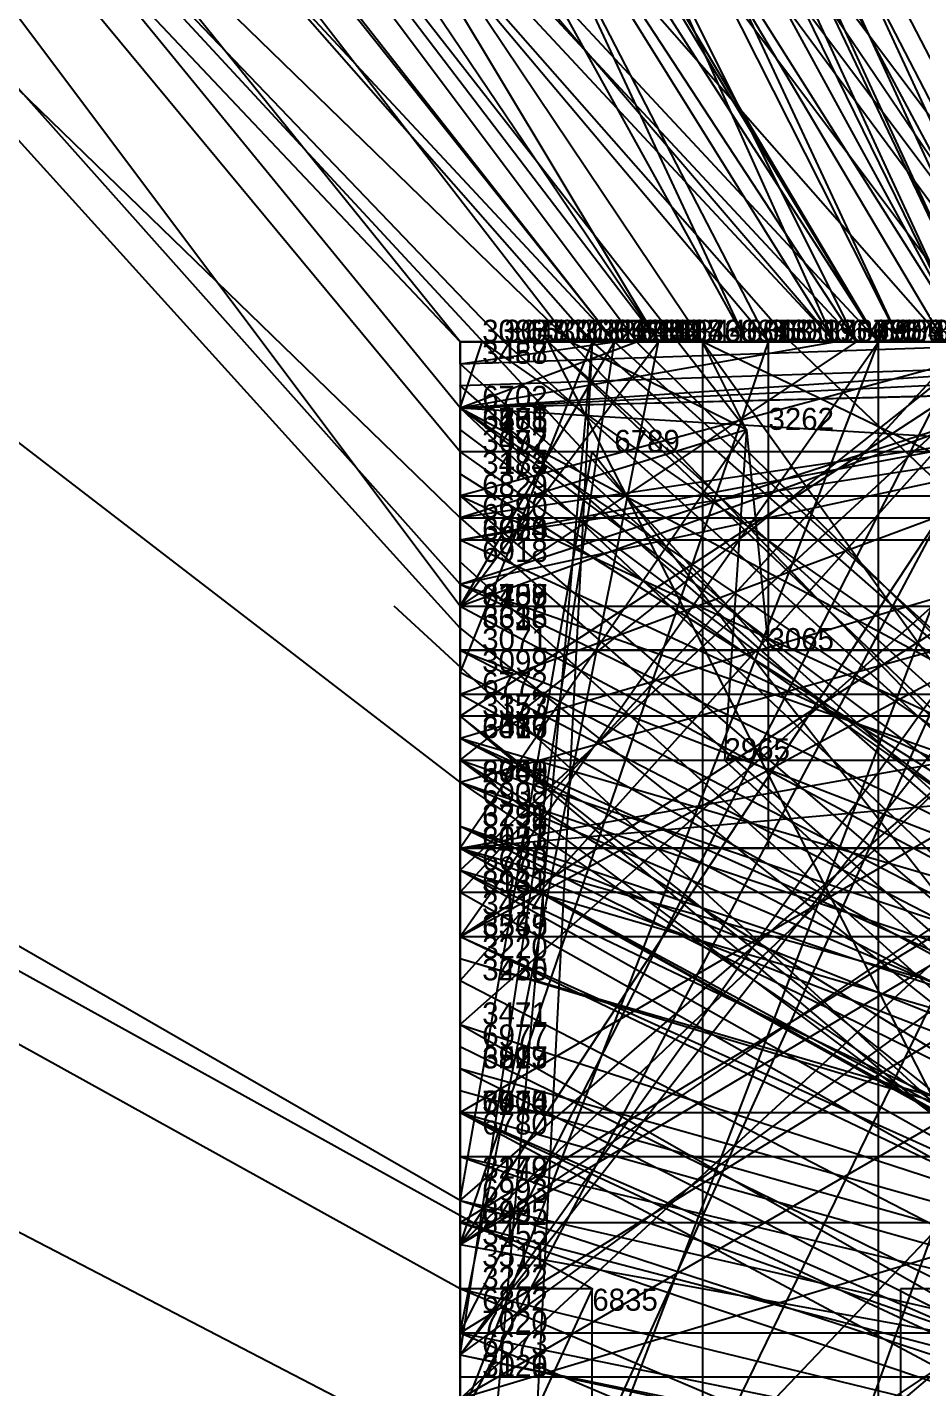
# Model space of a CAD drawing. Extents: x -0.07 to 1.1, y -0.07 to 1.1.
# Drawn here: x -0.0197 to 0.021, y 0.9525 to 1.0143 of the extents above; entities that cross this region are included whole.
import ezdxf

# ---------------------------------------------------------------- set-up
doc = ezdxf.new("R2010")
doc.units = 0
for name, color, linetype in [('Clients', 3, 'CONTINUOUS'), ('Facilities', 3, 'CONTINUOUS'), ('Facilities_lines', 3, 'CONTINUOUS'), ('Min_max_boxes', 1, 'CONTINUOUS'), ('Normals', 1, 'CONTINUOUS'), ('Source_points', 5, 'CONTINUOUS'), ('Text', 3, 'CONTINUOUS')]:
    doc.layers.add(name, color=color, linetype=linetype)

msp = doc.modelspace()

# ---------------------------------------------------------------- linework, layer by layer
at = {"layer": 'Clients', "color": 5}
for p in [(0, 1, 0.449), (0.001, 1, 0.156), (0.002, 1, 0.208), (0.002, 1, 0.71), (0.004, 1, 0.057), (0.004, 1, 0.858), (0.005, 1, 0.025), (0.005, 1, 0.964), (0.006, 1, 0.435), (0.007, 1, 0.238), (0.007, 1, 0.449), (0.007, 1, 0.562), (0.007, 1, 0.729), (0.008, 1, 0.125), (0.008, 1, 0.839), (0.009, 1, 0.402), (0.009, 1, 0.37), (0.009, 1, 0.592), (0.011, 1, 0.003), (0.011, 1, 0.952), (0.013, 1, 0.169), (0.013, 1, 0.944), (0.014, 1, 0.327), (0.014, 1, 0.465), (0.015, 1, 0.9), (0.017, 1, 0.163), (0.017, 1, 0.077), (0.017, 1, 0.63), (0.017, 1, 0.886), (0.018, 1, 0.431), (0.018, 1, 0.932), (0.018, 1, 0.859), (0.019, 1, 0.771), (0.019, 1, 0.651), (0.019, 1, 0.792), (0.019, 1, 0.884), (0.02, 1, 0.405), (0, 0.998, 0.742), (0, 0.997, 0.38), (0, 0.997, 0.53), (0, 0.997, 0.54), (0, 0.996, 0.232), (0, 0.995, 0.399), (0, 0.995, 0.332), (0.006, 0.995, 1), (0, 0.994, 0.114), (0, 0.993, 0.614), (0, 0.993, 0.865), (0, 0.992, 0.015), (0, 0.992, 0.609), (0, 0.99, 0.771), (0, 0.989, 0.466), (0, 0.989, 0.877), (0, 0.988, 0.23), (0, 0.987, 0.33), (0, 0.987, 0.435), (0, 0.986, 0.209), (0, 0.986, 0.232), (0.014, 0.986), (0, 0.985, 0.825), (0, 0.983, 0.522), (0, 0.983, 0.474), (0, 0.982, 0.368), (0, 0.982, 0.399), (0, 0.981, 0.221), (0, 0.981, 0.052), (0, 0.981, 0.866), (0.012, 0.981), (0, 0.98, 0.534), (0, 0.98, 0.984), (0, 0.978, 0.104), (0, 0.978, 0.112), (0, 0.978, 0.855), (0, 0.977, 0.028), (0, 0.977, 0.585), (0, 0.977, 0.932), (0, 0.976, 0.209), (0, 0.976, 0.526), (0, 0.976, 0.802), (0, 0.975, 0.311), (0, 0.973, 0.366), (0, 0.972, 0.187), (0, 0.972, 0.192), (0, 0.971, 0.477), (0, 0.969, 0.501), (0, 0.969, 0.8), (0, 0.968, 0.755), (0, 0.967, 0.321), (0, 0.967, 0.843), (0, 0.967, 0.885), (0, 0.966, 0.82), (0, 0.965, 0.312), (0, 0.965, 0.743), (0, 0.965, 0.504), (0, 0.965, 0.857), (0, 0.963, 0.125), (0, 0.963, 0.158), (0, 0.96, 0.397), (0, 0.957, 0.011), (0, 0.957, 0.999)]:
    msp.add_point(p, dxfattribs=at)
at = {"layer": 'Facilities', "color": 3}
for p in [(0, 1, 0.307), (0.006, 1, 0.867), (0.02, 1, 0.164), (0, 0.999, 0.412), (0, 0.997, 0.174), (0, 0.997, 0.108), (0.013, 0.996), (0, 0.991, 0.903), (0, 0.989, 0.2), (0, 0.988, 0.51), (0, 0.984, 0.149), (0, 0.982, 0.204), (0, 0.981, 0.517), (0, 0.98, 0.86), (0, 0.98, 0.911), (0, 0.977, 0.056), (0, 0.977, 0.868), (0, 0.973, 0.699), (0, 0.961, 0.391), (0, 0.961, 0.997), (0, 0.96, 0.825), (0, 0.959, 0.447), (0.006, 0.957, 1), (0, 0.955, 0.549), (0, 0.955, 0.857), (0, 0.954, 0.092), (0, 0.954, 0.836)]:
    msp.add_point(p, dxfattribs=at)
at = {"layer": 'Facilities_lines', "color": 3}
for p, q in [((0, 0.982, 0.204), (0.061, 1, 0.204)), ((0.077, 1, 0.072), (0, 0.935, 0.071)), ((0, 0.989, 0.2), (0.034, 1, 0.161)), ((0, 0.989, 0.2), (0.051, 1, 0.095)), ((0, 0.954, 0.092), (0.033, 1, 0.157)), ((0, 0.954, 0.092), (0.036, 1, 0.248)), ((0, 0.954, 0.092), (0.063, 1, 0.037)), ((0, 0.954, 0.092), (0.007, 1, 0.238)), ((0, 0.984, 0.149), (0.043, 1, 0.13)), ((0, 0.997, 0.174), (0.001, 1, 0.156)), ((0, 0.997, 0.174), (0.062, 1, 0.108)), ((0, 0.997, 0.174), (0.045, 1, 0.178)), ((0.023, 1, 0.219), (0, 0.975, 0.311)), ((0, 0.997, 0.108), (0.008, 1, 0.125)), ((0, 0.997, 0.108), (0.116, 1, 0.027)), ((0, 0.997, 0.108), (0.119, 1, 0.023)), ((0, 0.997, 0.108), (0.017, 1, 0.077)), ((0, 0.939, 0.128), (0.092, 1, 0.064)), ((0, 0.937, 0.461), (0.06, 1, 0.496)), ((0.026, 1, 0.417), (0, 0.951, 0.371)), ((0.026, 1, 0.417), (0, 0.971, 0.477)), ((0.026, 1, 0.417), (0, 0.983, 0.522)), ((0.026, 1, 0.417), (0, 0.932, 0.532)), ((0.026, 1, 0.417), (0, 0.976, 0.526)), ((0, 1, 0.307), (0.002, 1, 0.208)), ((0, 1, 0.307), (0, 0.986, 0.232)), ((0, 1, 0.307), (0.031, 1, 0.203)), ((0, 1, 0.307), (0, 0.994, 0.114)), ((0, 1, 0.307), (0.014, 1, 0.327)), ((0, 1, 0.307), (0, 0.987, 0.33)), ((0, 1, 0.307), (0, 0.996, 0.232)), ((0, 1, 0.307), (0, 0.995, 0.332)), ((0, 0.999, 0.412), (0, 1, 0.449)), ((0, 0.999, 0.412), (0.007, 1, 0.449)), ((0, 0.999, 0.412), (0.029, 1, 0.389)), ((0, 0.961, 0.391), (0.045, 1, 0.335)), ((0, 0.959, 0.447), (0.061, 1, 0.34)), ((0, 0.959, 0.447), (0.069, 1, 0.315)), ((0, 0.959, 0.447), (0.027, 1, 0.46)), ((0, 0.959, 0.447), (0.014, 1, 0.465)), ((0, 0.959, 0.447), (0.043, 1, 0.494)), ((0, 0.973, 0.699), (0.05, 1, 0.62)), ((0, 0.973, 0.699), (0.019, 1, 0.771)), ((0, 0.973, 0.699), (0.042, 1, 0.779)), ((0.026, 1, 0.714), (0, 0.993, 0.614)), ((0.036, 1, 0.595), (0, 0.926, 0.638)), ((0.054, 1, 0.732), (0, 0.992, 0.609)), ((0, 0.988, 0.51), (0.033, 1, 0.349)), ((0, 0.988, 0.51), (0.009, 1, 0.37)), ((0, 0.988, 0.51), (0.018, 1, 0.431)), ((0, 0.988, 0.51), (0.007, 1, 0.562)), ((0.06, 1, 0.705), (0, 0.965, 0.743)), ((0.06, 1, 0.705), (0, 0.998, 0.742)), ((0, 0.936, 0.711), (0.029, 1, 0.791)), ((0, 0.981, 0.517), (0.024, 1, 0.338)), ((0, 0.951, 0.691), (0.019, 1, 0.792)), ((0, 0.955, 0.549), (0.009, 1, 0.592)), ((0, 0.955, 0.549), (0.023, 1, 0.606)), ((0, 0.98, 0.86), (0.072, 1, 0.815)), ((0, 0.977, 0.868), (0.129, 1, 0.931)), ((0.16, 1, 0.961), (0, 0.952, 0.957)), ((0.006, 1, 0.867), (0, 0.933, 0.749)), ((0.006, 1, 0.867), (0, 0.985, 0.825)), ((0.006, 1, 0.867), (0, 0.884, 0.969)), ((0.083, 1, 0.875), (0, 0.952, 0.853)), ((0, 0.991, 0.903), (0.048, 1, 0.888)), ((0, 0.991, 0.903), (0.058, 1, 0.817)), ((0, 0.96, 0.825), (0.066, 1, 0.876)), ((0.036, 1, 0.948), (0, 0.9, 0.993)), ((0, 0.952, 0.779), (0.052, 1, 0.794)), ((0.035, 1, 0.885), (0, 0.969, 0.8)), ((0, 0.955, 0.857), (0.073, 1, 0.84)), ((0.06, 1, 0.705), (0.002, 1, 0.71)), ((0.033, 0.943), (0.004, 1, 0.057)), ((0.006, 1, 0.867), (0.004, 1, 0.858)), ((0.013, 0.996), (0.005, 1, 0.025)), ((0.055, 0.948, 1), (0.005, 1, 0.964)), ((0.026, 1, 0.417), (0.006, 1, 0.435)), ((0.006, 1, 0.867), (0.019, 1, 0.884)), ((0.006, 1, 0.867), (0.018, 1, 0.932)), ((0.006, 1, 0.867), (0.017, 1, 0.886)), ((0.006, 1, 0.867), (0.049, 1, 0.933)), ((0.006, 1, 0.867), (0.131, 1, 0.943)), ((0.006, 1, 0.867), (0.018, 1, 0.859)), ((0.006, 1, 0.867), (0.008, 1, 0.839)), ((0.006, 1, 0.867), (0.028, 1, 0.843)), ((0.06, 1, 0.705), (0.007, 1, 0.729)), ((0.026, 1, 0.417), (0.009, 1, 0.402)), ((0.013, 0.996), (0.011, 1, 0.003)), ((0.129, 0.943, 1), (0.011, 1, 0.952)), ((0.02, 1, 0.164), (0.013, 1, 0.169)), ((0.127, 1, 0.982), (0.013, 1, 0.944)), ((0.083, 0.935, 1), (0.015, 1, 0.9)), ((0.02, 1, 0.164), (0.017, 1, 0.163)), ((0.026, 1, 0.714), (0.017, 1, 0.63)), ((0.06, 1, 0.705), (0.019, 1, 0.651)), ((0.026, 1, 0.417), (0.02, 1, 0.405)), ((0, 0.999, 0.412), (0, 0.973, 0.366)), ((0, 0.999, 0.412), (0, 0.983, 0.474)), ((0, 0.999, 0.412), (0, 0.96, 0.397)), ((0, 0.999, 0.412), (0, 0.997, 0.38)), ((0, 0.999, 0.412), (0, 0.982, 0.368)), ((0, 0.997, 0.174), (0, 0.963, 0.158)), ((0, 0.997, 0.174), (0, 0.995, 0.399)), ((0, 0.997, 0.108), (0, 0.978, 0.112)), ((0, 0.997, 0.108), (0.117, 0.99)), ((0, 0.997, 0.108), (0, 0.967, 0.321)), ((0, 0.997, 0.108), (0, 0.965, 0.312)), ((0, 0.988, 0.51), (0, 0.997, 0.53)), ((0, 0.951, 0.691), (0, 0.997, 0.54)), ((0.013, 0.996), (0, 0.992, 0.015)), ((0.013, 0.996), (0, 0.977, 0.028)), ((0.013, 0.996), (0.012, 0.981)), ((0.013, 0.996), (0.014, 0.986)), ((0, 0.961, 0.997), (0.006, 0.995, 1)), ((0, 0.991, 0.903), (0, 0.993, 0.865)), ((0, 0.973, 0.699), (0, 0.99, 0.771)), ((0, 0.989, 0.2), (0, 0.981, 0.221)), ((0, 0.961, 0.391), (0, 0.989, 0.466)), ((0, 0.98, 0.86), (0, 0.989, 0.877)), ((0, 0.954, 0.092), (0, 0.988, 0.23)), ((0, 0.961, 0.391), (0, 0.987, 0.435)), ((0, 0.977, 0.056), (0.1, 0.986)), ((0, 0.984, 0.149), (0, 0.986, 0.209)), ((0, 0.982, 0.204), (0, 0.976, 0.209)), ((0, 0.982, 0.204), (0, 0.9, 0.06)), ((0, 0.982, 0.204), (0, 0.972, 0.187)), ((0, 0.982, 0.204), (0, 0.972, 0.192)), ((0, 0.982, 0.204), (0, 0.941, 0.287)), ((0, 0.961, 0.391), (0, 0.982, 0.399)), ((0, 0.977, 0.056), (0, 0.981, 0.052)), ((0, 0.981, 0.517), (0, 0.965, 0.504)), ((0, 0.981, 0.517), (0, 0.98, 0.534)), ((0, 0.98, 0.86), (0, 0.981, 0.866)), ((0, 0.98, 0.86), (0, 0.978, 0.855)), ((0, 0.98, 0.86), (0, 0.822, 0.928)), ((0, 0.98, 0.911), (0, 0.931, 0.745)), ((0, 0.98, 0.911), (0, 0.83, 0.944)), ((0, 0.961, 0.997), (0, 0.98, 0.984)), ((0, 0.977, 0.056), (0, 0.978, 0.104)), ((0, 0.973, 0.699), (0, 0.977, 0.585)), ((0, 0.977, 0.868), (0, 0.965, 0.857)), ((0, 0.977, 0.868), (0, 0.967, 0.843)), ((0, 0.829, 0.999), (0, 0.977, 0.932)), ((0, 0.936, 0.711), (0, 0.976, 0.802)), ((0, 0.955, 0.549), (0, 0.969, 0.501)), ((0, 0.961, 0.997), (0, 0.968, 0.755)), ((0, 0.954, 0.836), (0, 0.967, 0.885)), ((0, 0.96, 0.825), (0, 0.966, 0.82)), ((0, 0.897, 0.027), (0, 0.963, 0.125)), ((0, 0.961, 0.391), (0, 0.938, 0.345)), ((0, 0.961, 0.391), (0, 0.944, 0.486)), ((0, 0.961, 0.391), (0, 0.925, 0.526)), ((0, 0.961, 0.997), (0.035, 0.953, 1)), ((0, 0.96, 0.825), (0, 0.926, 0.757)), ((0, 0.959, 0.447), (0, 0.945, 0.241)), ((0.033, 0.943), (0, 0.957, 0.011)), ((0.006, 0.957, 1), (0, 0.957, 0.999)), ((0.006, 0.957, 1), (0, 0.944, 0.979)), ((0, 0.955, 0.857), (0, 0.914, 0.753)), ((0, 0.954, 0.092), (0, 0.899, 0.023)), ((0, 0.954, 0.092), (0, 0.94, 0.318)), ((0, 0.954, 0.836), (0, 0.91, 0.947))]:
    msp.add_line(p, q, dxfattribs=at)
at = {"layer": 'Min_max_boxes', "color": 1}
for p, q in [((0.061, 1, 0.06), (0, 1, 0.06)), ((0, 1, 0.06), (0, 0.9, 0.06)), ((0.061, 1, 0.287), (0, 1, 0.287)), ((0, 1, 0.287), (0, 0.9, 0.287)), ((0, 1, 0.06), (0, 1, 0.287)), ((0.077, 1, 0.053), (0, 1, 0.053)), ((0, 1, 0.053), (0, 0.933, 0.053)), ((0.077, 1, 0.143), (0, 1, 0.143)), ((0, 1, 0.143), (0, 0.933, 0.143)), ((0, 1, 0.053), (0, 1, 0.143)), ((0.051, 1, 0.095), (0, 1, 0.095)), ((0, 1, 0.095), (0, 0.981, 0.095)), ((0.051, 1, 0.221), (0, 1, 0.221)), ((0, 1, 0.221), (0, 0.981, 0.221)), ((0, 1, 0.095), (0, 1, 0.221)), ((0.042, 1), (0, 1)), ((0, 1), (0, 0.771)), ((0.042, 1, 0.125), (0, 1, 0.125)), ((0, 1, 0.125), (0, 0.771, 0.125)), ((0, 1), (0, 1, 0.125)), ((0.063, 1, 0.023), (0, 1, 0.023)), ((0, 1, 0.023), (0, 0.899, 0.023)), ((0.063, 1, 0.318), (0, 1, 0.318)), ((0, 1, 0.318), (0, 0.899, 0.318)), ((0, 1, 0.023), (0, 1, 0.318)), ((0.043, 1, 0.13), (0, 1, 0.13)), ((0, 1, 0.13), (0, 0.984, 0.13)), ((0.043, 1, 0.209), (0, 1, 0.209)), ((0, 1, 0.209), (0, 0.984, 0.209)), ((0, 1, 0.13), (0, 1, 0.209)), ((0.062, 1, 0.108), (0, 1, 0.108)), ((0, 1, 0.108), (0, 0.963, 0.108)), ((0.062, 1, 0.399), (0, 1, 0.399)), ((0, 1, 0.399), (0, 0.963, 0.399)), ((0, 1, 0.108), (0, 1, 0.399)), ((0.04, 1, 0.077), (0, 1, 0.077)), ((0, 1, 0.077), (0, 0.975, 0.077)), ((0.04, 1, 0.311), (0, 1, 0.311)), ((0, 1, 0.311), (0, 0.975, 0.311)), ((0, 1, 0.077), (0, 1, 0.311)), ((0.036, 1), (0, 1)), ((0, 1), (0, 0.943)), ((0.036, 1, 0.057), (0, 1, 0.057)), ((0, 1, 0.057), (0, 0.943, 0.057)), ((0, 1), (0, 1, 0.057)), ((0.119, 1), (0, 1)), ((0, 1), (0, 0.965)), ((0.119, 1, 0.321), (0, 1, 0.321)), ((0, 1, 0.321), (0, 0.965, 0.321)), ((0, 1), (0, 1, 0.321)), ((0.014, 1), (0, 1)), ((0, 1), (0, 0.977)), ((0.014, 1, 0.028), (0, 1, 0.028)), ((0, 1, 0.028), (0, 0.977, 0.028)), ((0, 1), (0, 1, 0.028)), ((0.092, 1, 0.064), (0, 1, 0.064)), ((0, 1, 0.064), (0, 0.774, 0.064)), ((0.092, 1, 0.204), (0, 1, 0.204)), ((0, 1, 0.204), (0, 0.774, 0.204)), ((0, 1, 0.064), (0, 1, 0.204)), ((0.06, 1, 0.306), (0, 1, 0.306)), ((0, 1, 0.306), (0, 0.924, 0.306)), ((0.06, 1, 0.496), (0, 1, 0.496)), ((0, 1, 0.496), (0, 0.924, 0.496)), ((0, 1, 0.306), (0, 1, 0.496)), ((0.038, 1, 0.286), (0, 1, 0.286)), ((0, 1, 0.286), (0, 0.932, 0.286)), ((0.038, 1, 0.532), (0, 1, 0.532)), ((0, 1, 0.532), (0, 0.932, 0.532)), ((0, 1, 0.286), (0, 1, 0.532)), ((0.087, 1, 0.333), (0, 1, 0.333)), ((0, 1, 0.333), (0, 0.909, 0.333)), ((0.087, 1, 0.531), (0, 1, 0.531)), ((0, 1, 0.531), (0, 0.909, 0.531)), ((0, 1, 0.333), (0, 1, 0.531)), ((0.031, 1, 0.114), (0, 1, 0.114)), ((0, 1, 0.114), (0, 0.986, 0.114)), ((0.031, 1, 0.332), (0, 1, 0.332)), ((0, 1, 0.332), (0, 0.986, 0.332)), ((0, 1, 0.114), (0, 1, 0.332)), ((0.029, 1, 0.366), (0, 1, 0.366)), ((0, 1, 0.366), (0, 0.96, 0.366)), ((0.029, 1, 0.474), (0, 1, 0.474)), ((0, 1, 0.474), (0, 0.96, 0.474)), ((0, 1, 0.366), (0, 1, 0.474)), ((0.045, 1, 0.335), (0, 1, 0.335)), ((0, 1, 0.335), (0, 0.925, 0.335)), ((0.045, 1, 0.526), (0, 1, 0.526)), ((0, 1, 0.526), (0, 0.925, 0.526)), ((0, 1, 0.335), (0, 1, 0.526)), ((0.069, 1, 0.241), (0, 1, 0.241)), ((0, 1, 0.241), (0, 0.945, 0.241)), ((0.069, 1, 0.494), (0, 1, 0.494)), ((0, 1, 0.494), (0, 0.945, 0.494)), ((0, 1, 0.241), (0, 1, 0.494)), ((0.05, 1, 0.585), (0, 1, 0.585)), ((0, 1, 0.585), (0, 0.973, 0.585)), ((0.05, 1, 0.779), (0, 1, 0.779)), ((0, 1, 0.779), (0, 0.973, 0.779)), ((0, 1, 0.585), (0, 1, 0.779)), ((0.045, 1, 0.614), (0, 1, 0.614)), ((0, 1, 0.614), (0, 0.993, 0.614)), ((0.045, 1, 0.714), (0, 1, 0.714)), ((0, 1, 0.714), (0, 0.993, 0.714)), ((0, 1, 0.614), (0, 1, 0.714)), ((0.042, 1, 0.383), (0, 1, 0.383)), ((0, 1, 0.383), (0, 0.926, 0.383)), ((0.042, 1, 0.638), (0, 1, 0.638)), ((0, 1, 0.638), (0, 0.926, 0.638)), ((0, 1, 0.383), (0, 1, 0.638)), ((0.054, 1, 0.609), (0, 1, 0.609)), ((0, 1, 0.609), (0, 0.992, 0.609)), ((0.054, 1, 0.749), (0, 1, 0.749)), ((0, 1, 0.749), (0, 0.992, 0.749)), ((0, 1, 0.609), (0, 1, 0.749)), ((0.033, 1, 0.349), (0, 1, 0.349)), ((0, 1, 0.349), (0, 0.988, 0.349)), ((0.033, 1, 0.562), (0, 1, 0.562)), ((0, 1, 0.562), (0, 0.988, 0.562)), ((0, 1, 0.349), (0, 1, 0.562)), ((0.061, 1, 0.613), (0, 1, 0.613)), ((0, 1, 0.613), (0, 0.965, 0.613)), ((0.061, 1, 0.743), (0, 1, 0.743)), ((0, 1, 0.743), (0, 0.965, 0.743)), ((0, 1, 0.613), (0, 1, 0.743)), ((0.029, 1, 0.691), (0, 1, 0.691)), ((0, 1, 0.691), (0, 0.936, 0.691)), ((0.029, 1, 0.802), (0, 1, 0.802)), ((0, 1, 0.802), (0, 0.936, 0.802)), ((0, 1, 0.691), (0, 1, 0.802)), ((0.024, 1, 0.338), (0, 1, 0.338)), ((0, 1, 0.338), (0, 0.965, 0.338)), ((0.024, 1, 0.534), (0, 1, 0.534)), ((0, 1, 0.534), (0, 0.965, 0.534)), ((0, 1, 0.338), (0, 1, 0.534)), ((0.019, 1, 0.54), (0, 1, 0.54)), ((0, 1, 0.54), (0, 0.945, 0.54)), ((0.019, 1, 0.792), (0, 1, 0.792)), ((0, 1, 0.792), (0, 0.945, 0.792)), ((0, 1, 0.54), (0, 1, 0.792)), ((0.023, 1, 0.501), (0, 1, 0.501)), ((0, 1, 0.501), (0, 0.955, 0.501)), ((0.023, 1, 0.606), (0, 1, 0.606)), ((0, 1, 0.606), (0, 0.955, 0.606)), ((0, 1, 0.501), (0, 1, 0.606)), ((0.078, 1, 0.487), (0, 1, 0.487)), ((0, 1, 0.487), (0, 0.924, 0.487)), ((0.078, 1, 0.664), (0, 1, 0.664)), ((0, 1, 0.664), (0, 0.924, 0.664)), ((0, 1, 0.487), (0, 1, 0.664)), ((0.064, 1, 0.601), (0, 1, 0.601)), ((0, 1, 0.601), (0, 0.901, 0.601)), ((0.064, 1, 0.66), (0, 1, 0.66)), ((0, 1, 0.66), (0, 0.901, 0.66)), ((0, 1, 0.601), (0, 1, 0.66)), ((0.072, 1, 0.815), (0, 1, 0.815)), ((0, 1, 0.815), (0, 0.822, 0.815)), ((0.072, 1, 0.928), (0, 1, 0.928)), ((0, 1, 0.928), (0, 0.822, 0.928)), ((0, 1, 0.815), (0, 1, 0.928)), ((0.129, 1, 0.843), (0, 1, 0.843)), ((0, 1, 0.843), (0, 0.965, 0.843)), ((0.129, 1, 0.931), (0, 1, 0.931)), ((0, 1, 0.931), (0, 0.965, 0.931)), ((0, 1, 0.843), (0, 1, 0.931)), ((0.225, 1, 0.9), (0, 1, 0.9)), ((0, 1, 0.9), (0, 0.901, 0.9)), ((0.225, 1, 1), (0, 1, 1)), ((0, 1, 1), (0, 0.901, 1)), ((0, 1, 0.9), (0, 1, 1)), ((0.185, 1, 0.904), (0, 1, 0.904)), ((0, 1, 0.904), (0, 0.94, 0.904)), ((0.185, 1, 1), (0, 1, 1)), ((0, 1, 1), (0, 0.94, 1)), ((0, 1, 0.904), (0, 1, 1)), ((0.131, 1, 0.749), (0, 1, 0.749)), ((0, 1, 0.749), (0, 0.884, 0.749)), ((0.131, 1, 0.969), (0, 1, 0.969)), ((0, 1, 0.969), (0, 0.884, 0.969)), ((0, 1, 0.749), (0, 1, 0.969)), ((0.083, 1, 0.853), (0, 1, 0.853)), ((0, 1, 0.853), (0, 0.93, 0.853)), ((0.083, 1, 0.881), (0, 1, 0.881)), ((0, 1, 0.881), (0, 0.93, 0.881)), ((0, 1, 0.853), (0, 1, 0.881)), ((0.179, 1, 0.947), (0, 1, 0.947)), ((0, 1, 0.947), (0, 0.894, 0.947)), ((0.179, 1, 1), (0, 1, 1)), ((0, 1, 1), (0, 0.894, 1)), ((0, 1, 0.947), (0, 1, 1)), ((0.058, 1, 0.817), (0, 1, 0.817)), ((0, 1, 0.817), (0, 0.991, 0.817)), ((0.058, 1, 0.903), (0, 1, 0.903)), ((0, 1, 0.903), (0, 0.991, 0.903)), ((0, 1, 0.817), (0, 1, 0.903)), ((0.225, 1, 0.939), (0, 1, 0.939)), ((0, 1, 0.939), (0, 0.714, 0.939)), ((0.225, 1, 1), (0, 1, 1)), ((0, 1, 1), (0, 0.714, 1)), ((0, 1, 0.939), (0, 1, 1)), ((0.066, 1, 0.757), (0, 1, 0.757)), ((0, 1, 0.757), (0, 0.926, 0.757)), ((0.066, 1, 0.876), (0, 1, 0.876)), ((0, 1, 0.876), (0, 0.926, 0.876)), ((0, 1, 0.757), (0, 1, 0.876)), ((0.055, 1, 0.964), (0, 1, 0.964)), ((0, 1, 0.964), (0, 0.925, 0.964)), ((0.055, 1, 1), (0, 1, 1)), ((0, 1, 1), (0, 0.925, 1)), ((0, 1, 0.964), (0, 1, 1)), ((0.277, 1, 0.948), (0, 1, 0.948)), ((0, 1, 0.948), (0, 0.9, 0.948)), ((0.277, 1, 1), (0, 1, 1)), ((0, 1, 1), (0, 0.9, 1)), ((0, 1, 0.948), (0, 1, 1)), ((0.052, 1, 0.689), (0, 1, 0.689)), ((0, 1, 0.689), (0, 0.926, 0.689)), ((0.052, 1, 0.794), (0, 1, 0.794)), ((0, 1, 0.794), (0, 0.926, 0.794)), ((0, 1, 0.689), (0, 1, 0.794)), ((0.07, 1, 0.8), (0, 1, 0.8)), ((0, 1, 0.8), (0, 0.901, 0.8)), ((0.07, 1, 1), (0, 1, 1)), ((0, 1, 1), (0, 0.901, 1)), ((0, 1, 0.8), (0, 1, 1)), ((0.073, 1, 0.753), (0, 1, 0.753)), ((0, 1, 0.753), (0, 0.914, 0.753)), ((0.073, 1, 0.857), (0, 1, 0.857)), ((0, 1, 0.857), (0, 0.914, 0.857)), ((0, 1, 0.753), (0, 1, 0.857)), ((0.12, 1, 0.954), (0, 1, 0.954)), ((0, 1, 0.954), (0, 0.892, 0.954)), ((0.12, 1, 1), (0, 1, 1)), ((0, 1, 1), (0, 0.892, 1)), ((0, 1, 0.954), (0, 1, 1)), ((0.129, 1, 0.952), (0.011, 1, 0.952)), ((0.011, 1, 0.952), (0.011, 0.943, 0.952)), ((0.129, 1, 1), (0.011, 1, 1)), ((0.011, 1, 1), (0.011, 0.943, 1)), ((0.011, 1, 0.952), (0.011, 1, 1)), ((0.013, 1, 0.163), (0.02, 1, 0.163)), ((0.02, 1, 0.163), (0.013, 1, 0.163)), ((0.013, 1, 0.163), (0.013, 1, 0.163)), ((0.013, 1, 0.169), (0.02, 1, 0.169)), ((0.02, 1, 0.169), (0.013, 1, 0.169)), ((0.013, 1, 0.169), (0.013, 1, 0.169)), ((0.013, 1, 0.163), (0.013, 1, 0.169)), ((0.013, 1, 0.163), (0.013, 1, 0.169)), ((0.013, 1, 0.943), (0.197, 1, 0.943)), ((0.197, 1, 0.943), (0.013, 1, 0.943)), ((0.013, 1, 0.943), (0.013, 1, 0.943)), ((0.013, 1, 0.998), (0.197, 1, 0.998)), ((0.197, 1, 0.998), (0.013, 1, 0.998)), ((0.013, 1, 0.998), (0.013, 1, 0.998)), ((0.013, 1, 0.943), (0.013, 1, 0.998)), ((0.013, 1, 0.943), (0.013, 1, 0.998)), ((0.014, 0.977), (0.014, 1)), ((0.014, 0.977, 0.028), (0.014, 1, 0.028)), ((0.014, 1), (0.014, 1, 0.028)), ((0.019, 0.945, 0.54), (0.019, 1, 0.54)), ((0.019, 0.945, 0.792), (0.019, 1, 0.792)), ((0.019, 1, 0.54), (0.019, 1, 0.792)), ((0.02, 1, 0.163), (0.02, 1, 0.163)), ((0.02, 1, 0.169), (0.02, 1, 0.169)), ((0.02, 1, 0.163), (0.02, 1, 0.169)), ((0.02, 1, 0.163), (0.02, 1, 0.169)), ((0.035, 0.995, 0.755), (0, 0.995, 0.755)), ((0, 0.995, 0.755), (0, 0.953, 0.755)), ((0.035, 0.995, 1), (0, 0.995, 1)), ((0, 0.995, 1), (0, 0.953, 1)), ((0, 0.995, 0.755), (0, 0.995, 1)), ((0, 0.993, 0.614), (0.045, 0.993, 0.614)), ((0, 0.993, 0.714), (0.045, 0.993, 0.714)), ((0, 0.993, 0.614), (0, 0.993, 0.714)), ((0, 0.992, 0.609), (0.054, 0.992, 0.609)), ((0, 0.992, 0.749), (0.054, 0.992, 0.749)), ((0, 0.992, 0.609), (0, 0.992, 0.749)), ((0, 0.991, 0.817), (0.058, 0.991, 0.817)), ((0, 0.991, 0.903), (0.058, 0.991, 0.903)), ((0, 0.991, 0.817), (0, 0.991, 0.903)), ((0, 0.988, 0.349), (0.033, 0.988, 0.349)), ((0, 0.988, 0.562), (0.033, 0.988, 0.562)), ((0, 0.988, 0.349), (0, 0.988, 0.562)), ((0.1, 0.986), (0, 0.986)), ((0, 0.986), (0, 0.977)), ((0.1, 0.986, 0.104), (0, 0.986, 0.104)), ((0, 0.986, 0.104), (0, 0.977, 0.104)), ((0, 0.986), (0, 0.986, 0.104)), ((0, 0.986, 0.114), (0.031, 0.986, 0.114)), ((0, 0.986, 0.332), (0.031, 0.986, 0.332)), ((0, 0.986, 0.114), (0, 0.986, 0.332)), ((0, 0.984, 0.13), (0.043, 0.984, 0.13)), ((0, 0.984, 0.209), (0.043, 0.984, 0.209)), ((0, 0.984, 0.13), (0, 0.984, 0.209)), ((0.172, 0.983, 0.99), (0, 0.983, 0.99)), ((0, 0.983, 0.99), (0, 0.788, 0.99)), ((0.172, 0.983, 1), (0, 0.983, 1)), ((0, 0.983, 1), (0, 0.788, 1)), ((0, 0.983, 0.99), (0, 0.983, 1)), ((0, 0.981, 0.095), (0.051, 0.981, 0.095)), ((0, 0.981, 0.221), (0.051, 0.981, 0.221)), ((0, 0.981, 0.095), (0, 0.981, 0.221)), ((0, 0.83, 0.745), (0, 0.98, 0.745)), ((0, 0.98, 0.745), (0, 0.98, 0.745)), ((0, 0.98, 0.745), (0, 0.83, 0.745)), ((0, 0.83, 0.944), (0, 0.98, 0.944)), ((0, 0.98, 0.944), (0, 0.98, 0.944)), ((0, 0.98, 0.944), (0, 0.83, 0.944)), ((0, 0.98, 0.745), (0, 0.98, 0.944)), ((0, 0.98, 0.745), (0, 0.98, 0.944)), ((0, 0.977), (0.1, 0.977)), ((0, 0.977, 0.104), (0.1, 0.977, 0.104)), ((0, 0.977), (0, 0.977, 0.104)), ((0, 0.977), (0.014, 0.977)), ((0, 0.977, 0.028), (0.014, 0.977, 0.028)), ((0, 0.977), (0, 0.977, 0.028)), ((0.056, 0.977, 0.932), (0, 0.977, 0.932)), ((0, 0.977, 0.932), (0, 0.676, 0.932)), ((0.056, 0.977, 1), (0, 0.977, 1)), ((0, 0.977, 1), (0, 0.676, 1)), ((0, 0.977, 0.932), (0, 0.977, 1)), ((0.014, 0.977), (0.014, 0.977, 0.028)), ((0, 0.975, 0.077), (0.04, 0.975, 0.077)), ((0, 0.975, 0.311), (0.04, 0.975, 0.311)), ((0, 0.975, 0.077), (0, 0.975, 0.311)), ((0, 0.973, 0.585), (0.05, 0.973, 0.585)), ((0, 0.973, 0.779), (0.05, 0.973, 0.779)), ((0, 0.973, 0.585), (0, 0.973, 0.779)), ((0, 0.91, 0.836), (0, 0.967, 0.836)), ((0, 0.967, 0.836), (0, 0.967, 0.836)), ((0, 0.967, 0.836), (0, 0.91, 0.836)), ((0, 0.91, 0.947), (0, 0.967, 0.947)), ((0, 0.967, 0.947), (0, 0.967, 0.947)), ((0, 0.967, 0.947), (0, 0.91, 0.947)), ((0, 0.967, 0.836), (0, 0.967, 0.947)), ((0, 0.967, 0.836), (0, 0.967, 0.947)), ((0, 0.965), (0.119, 0.965)), ((0, 0.965, 0.321), (0.119, 0.965, 0.321)), ((0, 0.965), (0, 0.965, 0.321)), ((0, 0.965, 0.613), (0.061, 0.965, 0.613)), ((0, 0.965, 0.743), (0.061, 0.965, 0.743)), ((0, 0.965, 0.613), (0, 0.965, 0.743)), ((0, 0.965, 0.338), (0.024, 0.965, 0.338)), ((0, 0.965, 0.534), (0.024, 0.965, 0.534)), ((0, 0.965, 0.338), (0, 0.965, 0.534)), ((0, 0.965, 0.843), (0.129, 0.965, 0.843)), ((0, 0.965, 0.931), (0.129, 0.965, 0.931)), ((0, 0.965, 0.843), (0, 0.965, 0.931)), ((0, 0.963, 0.108), (0.062, 0.963, 0.108)), ((0, 0.963, 0.399), (0.062, 0.963, 0.399)), ((0, 0.963, 0.108), (0, 0.963, 0.399)), ((0, 0.96, 0.366), (0.029, 0.96, 0.366)), ((0, 0.96, 0.474), (0.029, 0.96, 0.474)), ((0, 0.96, 0.366), (0, 0.96, 0.474)), ((0.006, 0.957, 0.979), (0, 0.957, 0.979)), ((0, 0.957, 0.979), (0, 0.944, 0.979)), ((0.006, 0.957, 1), (0, 0.957, 1)), ((0, 0.957, 1), (0, 0.944, 1)), ((0, 0.957, 0.979), (0, 0.957, 1)), ((0.006, 0.944, 0.979), (0.006, 0.957, 0.979)), ((0.006, 0.944, 1), (0.006, 0.957, 1)), ((0.006, 0.957, 0.979), (0.006, 0.957, 1)), ((0.096, 0.957), (0.02, 0.957)), ((0.02, 0.957), (0.02, 0.687)), ((0.096, 0.957), (0.02, 0.957)), ((0.02, 0.957), (0.02, 0.687)), ((0.02, 0.957), (0.02, 0.957)), ((0, 0.955, 0.501), (0.023, 0.955, 0.501)), ((0, 0.955, 0.606), (0.023, 0.955, 0.606)), ((0, 0.955, 0.501), (0, 0.955, 0.606)), ((0, 0.953, 0.755), (0.035, 0.953, 0.755)), ((0, 0.953, 1), (0.035, 0.953, 1)), ((0, 0.953, 0.755), (0, 0.953, 1))]:
    msp.add_line(p, q, dxfattribs=at)
at = {"layer": 'Normals', "color": 1}
for p, q in [((0.017, 1, 0.163), (-0.024, 1.091, 0.157)), ((0.023, 1, 0.606), (-0.019, 1.091, 0.611)), ((0.024, 1, 0.416), (-0.018, 1.091, 0.418)), ((0.025, 1, 0.419), (-0.017, 1.091, 0.421)), ((0.026, 1, 0.417), (-0.016, 1.091, 0.418)), ((0.013, 1, 0.169), (-0.029, 1.09, 0.161)), ((0.02, 1, 0.164), (-0.022, 1.09, 0.156)), ((0.023, 1, 0.613), (-0.021, 1.09, 0.62)), ((0.014, 1, 0.465), (-0.032, 1.089, 0.472)), ((0.02, 1, 0.405), (-0.025, 1.089, 0.406)), ((0.027, 1, 0.618), (-0.019, 1.089, 0.625)), ((0.028, 1, 0.231), (-0.018, 1.089, 0.235)), ((0.018, 1, 0.932), (-0.026, 1.088, 0.95)), ((0.023, 1, 0.219), (-0.025, 1.088, 0.226)), ((0.026, 1, 0.508), (-0.021, 1.088, 0.513)), ((0.024, 1, 0.338), (-0.018, 1.088, 0.315)), ((0.019, 1, 0.651), (-0.033, 1.086, 0.658)), ((0.019, 1, 0.771), (-0.032, 1.086, 0.766)), ((0.022, 1, 0.302), (-0.029, 1.086, 0.308)), ((0.009, 1, 0.37), (-0.042, 1.085, 0.358)), ((0.017, 1, 0.077), (-0.036, 1.085, 0.07)), ((0.013, 1, 0.944), (-0.034, 1.085, 0.968)), ((0.018, 1, 0.431), (-0.037, 1.084, 0.435)), ((0.019, 1, 0.792), (-0.035, 1.084, 0.784)), ((0.023, 1, 0.904), (-0.03, 1.084, 0.906)), ((0.009, 1, 0.592), (-0.047, 1.083, 0.594)), ((0.027, 1, 0.656), (-0.029, 1.083, 0.661)), ((0.009, 1, 0.402), (-0.052, 1.08, 0.4)), ((0.008, 1, 0.839), (-0.052, 1.08, 0.836)), ((0.024, 1, 0.854), (-0.036, 1.08, 0.851)), ((0.027, 1, 0.633), (-0.033, 1.08, 0.635)), ((0.026, 1, 0.714), (-0.033, 1.08, 0.712)), ((0.029, 1, 0.702), (-0.031, 1.08, 0.703)), ((0.007, 1, 0.562), (-0.055, 1.079, 0.556)), ((0.011, 1, 0.952), (-0.042, 1.079, 0.982)), ((0, 1, 0.449), (-0.063, 1.078, 0.455)), ((0.007, 1, 0.449), (-0.055, 1.078, 0.455)), ((0.014, 1, 0.327), (-0.05, 1.076, 0.319)), ((0.017, 1, 0.63), (-0.048, 1.076, 0.632)), ((0.006, 1, 0.435), (-0.06, 1.075, 0.439)), ((0.005, 1, 0.964), (-0.053, 1.075, 0.995)), ((0.015, 1, 0.9), (-0.051, 1.075, 0.902)), ((0.022, 1, 0.692), (-0.044, 1.075, 0.696)), ((0, 0.997, 0.53), (-0.063, 1.074, 0.526)), ((0, 1, 0.307), (-0.069, 1.073, 0.31)), ((0.007, 1, 0.729), (-0.061, 1.073, 0.723)), ((0.017, 1, 0.886), (-0.051, 1.073, 0.877)), ((0.018, 1, 0.859), (-0.05, 1.073, 0.855)), ((0.019, 1, 0.884), (-0.049, 1.073, 0.875)), ((0.002, 1, 0.208), (-0.067, 1.072, 0.215)), ((0, 0.995, 0.332), (-0.063, 1.071, 0.322)), ((0, 0.988, 0.51), (-0.06, 1.068, 0.515)), ((0.005, 1, 0.025), (-0.063, 1.066, -0.008)), ((0, 0.989, 0.466), (-0.066, 1.063, 0.467)), ((0, 0.987, 0.33), (-0.067, 1.061, 0.32)), ((0.013, 0.996), (-0.037, 1.06, -0.059)), ((0, 0.992, 0.015), (-0.066, 1.056, -0.025)), ((0.014, 0.986), (-0.036, 1.04, -0.069)), ((0, 0.98, 0.984), (-0.065, 1.03, 1.041)), ((0.001, 1, 0.156), (0.083, 0.943, 0.166)), ((0.002, 1, 0.71), (0.076, 0.933, 0.712)), ((0.004, 1, 0.057), (0.077, 0.934, 0.074)), ((0.004, 1, 0.858), (0.076, 0.931, 0.863)), ((0.006, 1, 0.867), (0.081, 0.934, 0.868)), ((0.007, 1, 0.238), (0.081, 0.933, 0.237)), ((0.008, 1, 0.125), (0.079, 0.93, 0.134)), ((0.011, 1, 0.003), (0.059, 0.933, 0.06)), ((0, 0.999, 0.412), (0.074, 0.932, 0.411)), ((0, 0.998, 0.742), (0.075, 0.932, 0.746)), ((0, 0.997, 0.174), (0.088, 0.95, 0.176)), ((0, 0.997, 0.108), (0.083, 0.941, 0.117)), ((0, 0.997, 0.38), (0.08, 0.937, 0.386)), ((0, 0.997, 0.54), (0.073, 0.928, 0.544)), ((0, 0.996, 0.232), (0.08, 0.936, 0.228)), ((0, 0.961, 0.997), (-0.059, 0.995, 1.07)), ((0, 0.995, 0.399), (0.082, 0.937, 0.402)), ((0.006, 0.995, 1), (0.052, 0.936, 0.934)), ((0, 0.994, 0.114), (0.084, 0.941, 0.123)), ((0, 0.993, 0.614), (0.076, 0.928, 0.607)), ((0, 0.993, 0.865), (0.091, 0.951, 0.869)), ((0, 0.992, 0.609), (0.075, 0.926, 0.598)), ((0, 0.991, 0.903), (0.091, 0.949, 0.899)), ((0, 0.99, 0.771), (0.074, 0.923, 0.777)), ((0, 0.989, 0.2), (0.09, 0.945, 0.195)), ((0, 0.989, 0.877), (0.094, 0.956, 0.868)), ((0, 0.957, 0.999), (-0.056, 0.988, 1.076)), ((0.006, 0.957, 1), (-0.05, 0.988, 1.077)), ((0.035, 0.953, 1), (-0.003, 0.988, 1.086)), ((0, 0.988, 0.23), (0.088, 0.941, 0.226)), ((0, 0.987, 0.435), (0.078, 0.925, 0.43)), ((0, 0.986, 0.209), (0.093, 0.95, 0.2)), ((0, 0.986, 0.232), (0.089, 0.94, 0.225)), ((0, 0.985, 0.825), (0.089, 0.939, 0.831)), ((0, 0.984, 0.149), (0.087, 0.936, 0.16)), ((0, 0.983, 0.474), (0.076, 0.919, 0.462)), ((0, 0.983, 0.522), (0.078, 0.921, 0.514)), ((0, 0.982, 0.204), (0.096, 0.954, 0.198)), ((0, 0.982, 0.399), (0.089, 0.936, 0.407)), ((0, 0.982, 0.368), (0.091, 0.941, 0.374)), ((0, 0.981, 0.221), (0.095, 0.949, 0.215)), ((0, 0.981, 0.052), (0.085, 0.929, 0.064)), ((0, 0.981, 0.517), (0.08, 0.921, 0.51)), ((0, 0.981, 0.866), (0.095, 0.949, 0.866)), ((0.012, 0.981), (0.067, 0.93, 0.066)), ((0, 0.98, 0.534), (0.083, 0.924, 0.538)), ((0, 0.98, 0.86), (0.095, 0.948, 0.86)), ((0, 0.98, 0.911), (0.092, 0.941, 0.907)), ((0, 0.978, 0.112), (0.093, 0.941, 0.113)), ((0, 0.978, 0.104), (0.089, 0.934, 0.11)), ((0, 0.978, 0.855), (0.095, 0.946, 0.856)), ((0, 0.977, 0.028), (0.081, 0.932, 0.065)), ((0, 0.977, 0.056), (0.087, 0.93, 0.07)), ((0, 0.977, 0.585), (0.087, 0.929, 0.581)), ((0, 0.977, 0.932), (0.093, 0.941, 0.921)), ((0, 0.977, 0.868), (0.096, 0.95, 0.863)), ((0, 0.976, 0.209), (0.096, 0.948, 0.201)), ((0, 0.976, 0.526), (0.087, 0.927, 0.517)), ((0, 0.976, 0.802), (0.09, 0.933, 0.81)), ((0, 0.975, 0.311), (0.087, 0.926, 0.311)), ((0, 0.973, 0.366), (0.091, 0.932, 0.37)), ((0, 0.973, 0.699), (0.09, 0.93, 0.702)), ((0.008, 0.945, 1), (-0.044, 0.972, 1.081)), ((0, 0.972, 0.187), (0.096, 0.944, 0.18)), ((0, 0.972, 0.192), (0.096, 0.943, 0.186)), ((0, 0.971, 0.477), (0.089, 0.925, 0.468)), ((0, 0.969, 0.501), (0.086, 0.92, 0.486)), ((0, 0.969, 0.8), (0.095, 0.938, 0.807)), ((0, 0.968, 0.755), (0.09, 0.924, 0.761)), ((0, 0.967, 0.321), (0.089, 0.922, 0.326)), ((0, 0.967, 0.843), (0.096, 0.94, 0.844)), ((0, 0.967, 0.885), (0.096, 0.94, 0.883)), ((0, 0.966, 0.82), (0.096, 0.939, 0.826)), ((0, 0.965, 0.504), (0.09, 0.923, 0.491)), ((0, 0.965, 0.312), (0.092, 0.925, 0.312)), ((0, 0.965, 0.743), (0.088, 0.918, 0.745)), ((0, 0.965, 0.857), (0.096, 0.938, 0.85)), ((0, 0.963, 0.158), (0.097, 0.94, 0.162)), ((0, 0.963, 0.125), (0.094, 0.93, 0.129)), ((0, 0.961, 0.391), (0.095, 0.93, 0.395)), ((0, 0.96, 0.397), (0.095, 0.928, 0.403)), ((0, 0.96, 0.825), (0.096, 0.935, 0.831)), ((0, 0.959, 0.447), (0.099, 0.941, 0.448)), ((0, 0.957, 0.011), (0.082, 0.937, 0.066)), ((0, 0.955, 0.549), (0.092, 0.916, 0.554)), ((0, 0.955, 0.857), (0.098, 0.935, 0.852)), ((0, 0.954, 0.092), (0.098, 0.934, 0.089)), ((0, 0.954, 0.836), (0.098, 0.933, 0.837))]:
    msp.add_line(p, q, dxfattribs=at)
at = {"layer": 'Source_points', "color": 5}
for p in [(0, 1, 0.449), (0, 1, 0.307), (0.001, 1, 0.156), (0.002, 1, 0.208), (0.002, 1, 0.71), (0.004, 1, 0.057), (0.004, 1, 0.858), (0.005, 1, 0.025), (0.005, 1, 0.964), (0.006, 1, 0.435), (0.006, 1, 0.867), (0.007, 1, 0.238), (0.007, 1, 0.449), (0.007, 1, 0.562), (0.007, 1, 0.729), (0.008, 1, 0.125), (0.008, 1, 0.839), (0.009, 1, 0.37), (0.009, 1, 0.402), (0.009, 1, 0.592), (0.011, 1, 0.003), (0.011, 1, 0.952), (0.013, 1, 0.169), (0.013, 1, 0.944), (0.014, 1, 0.327), (0.014, 1, 0.465), (0.015, 1, 0.9), (0.017, 1, 0.163), (0.017, 1, 0.077), (0.017, 1, 0.63), (0.017, 1, 0.886), (0.018, 1, 0.431), (0.018, 1, 0.932), (0.018, 1, 0.859), (0.019, 1, 0.651), (0.019, 1, 0.884), (0.019, 1, 0.771), (0.019, 1, 0.792), (0.02, 1, 0.164), (0.02, 1, 0.405), (0, 0.999, 0.412), (0, 0.998, 0.742), (0, 0.997, 0.174), (0, 0.997, 0.108), (0, 0.997, 0.38), (0, 0.997, 0.53), (0, 0.997, 0.54), (0, 0.996, 0.232), (0.013, 0.996), (0, 0.995, 0.332), (0, 0.995, 0.399), (0.006, 0.995, 1), (0, 0.994, 0.114), (0, 0.993, 0.614), (0, 0.993, 0.865), (0, 0.992, 0.015), (0, 0.992, 0.609), (0, 0.991, 0.903), (0, 0.99, 0.771), (0, 0.989, 0.2), (0, 0.989, 0.466), (0, 0.989, 0.877), (0, 0.988, 0.23), (0, 0.988, 0.51), (0, 0.987, 0.33), (0, 0.987, 0.435), (0, 0.986, 0.209), (0, 0.986, 0.232), (0.014, 0.986), (0, 0.985, 0.825), (0, 0.984, 0.149), (0, 0.983, 0.474), (0, 0.983, 0.522), (0, 0.982, 0.204), (0, 0.982, 0.399), (0, 0.982, 0.368), (0, 0.981, 0.221), (0, 0.981, 0.052), (0, 0.981, 0.517), (0, 0.981, 0.866), (0.012, 0.981), (0, 0.98, 0.534), (0, 0.98, 0.86), (0, 0.98, 0.911), (0, 0.98, 0.984), (0, 0.978, 0.112), (0, 0.978, 0.104), (0, 0.978, 0.855), (0, 0.977, 0.028), (0, 0.977, 0.056), (0, 0.977, 0.585), (0, 0.977, 0.932), (0, 0.977, 0.868), (0, 0.976, 0.209), (0, 0.976, 0.526), (0, 0.976, 0.802), (0, 0.975, 0.311), (0, 0.973, 0.366), (0, 0.973, 0.699), (0, 0.972, 0.187), (0, 0.972, 0.192), (0, 0.971, 0.477), (0, 0.969, 0.501), (0, 0.969, 0.8), (0, 0.968, 0.755), (0, 0.967, 0.321), (0, 0.967, 0.843), (0, 0.967, 0.885), (0, 0.966, 0.82), (0, 0.965, 0.504), (0, 0.965, 0.312), (0, 0.965, 0.743), (0, 0.965, 0.857), (0, 0.963, 0.158), (0, 0.963, 0.125), (0, 0.961, 0.391), (0, 0.961, 0.997), (0, 0.96, 0.397), (0, 0.96, 0.825), (0, 0.959, 0.447), (0, 0.957, 0.011), (0, 0.957, 0.999), (0.006, 0.957, 1), (0, 0.955, 0.549), (0, 0.955, 0.857), (0, 0.954, 0.092), (0, 0.954, 0.836)]:
    msp.add_point(p, dxfattribs=at)

# ---------------------------------------------------------------- texts
at = {"layer": 'Text', "color": 3}
for s, p in [('3005', (0.001, 1, 0.156)), ('3380', (0.001, 1, 0.449)), ('3049', (0.002, 1, 0.208)), ('6530', (0.003, 1, 0.71)), ('3023', (0.004, 1, 0.057)), ('7033', (0.004, 1, 0.858)), ('3032', (0.005, 1, 0.025)), ('6851', (0.006, 1, 0.964)), ('6856', (0.006, 1, 0.867)), ('3110', (0.007, 1, 0.238)), ('3428', (0.007, 1, 0.435)), ('6628', (0.007, 1, 0.562)), ('3404', (0.008, 1, 0.449)), ('2982', (0.008, 1, 0.125)), ('6640', (0.008, 1, 0.729)), ('3418', (0.009, 1, 0.402)), ('6534', (0.009, 1, 0.592)), ('6907', (0.009, 1, 0.839)), ('3344', (0.01, 1, 0.37)), ('3087', (0.012, 1, 0.003)), ('6884', (0.012, 1, 0.952)), ('3018', (0.013, 1, 0.169)), ('6863', (0.013, 1, 0.944)), ('3500', (0.014, 1, 0.465)), ('3317', (0.015, 1, 0.327)), ('6889', (0.015, 1, 0.9)), ('6641', (0.017, 1, 0.63)), ('3095', (0.018, 1, 0.163)), ('3276', (0.018, 1, 0.077)), ('3460', (0.018, 1, 0.431)), ('6777', (0.018, 1, 0.932)), ('6781', (0.018, 1, 0.886)), ('6580', (0.019, 1, 0.651)), ('6784', (0.019, 1, 0.859)), ('6787', (0.019, 1, 0.771)), ('6909', (0.019, 1, 0.792)), ('6739', (0.02, 1, 0.884)), ('3457', (0.001, 0.999, 0.307)), ('3488', (0.001, 0.999, 0.412)), ('6702', (0.001, 0.997, 0.742)), ('3181', (0.001, 0.996, 0.174)), ('3258', (0.001, 0.996, 0.108)), ('3473', (0.001, 0.996, 0.38)), ('6555', (0.001, 0.996, 0.53)), ('6705', (0.001, 0.996, 0.54)), ('3262', (0.014, 0.996)), ('3092', (0.001, 0.995, 0.232)), ('3477', (0.001, 0.995, 0.399)), ('6789', (0.007, 0.995, 1)), ('3183', (0.001, 0.994, 0.114)), ('3474', (0.001, 0.994, 0.332)), ('6829', (0.001, 0.993, 0.865)), ('6690', (0.001, 0.992, 0.614)), ('3020', (0.001, 0.991, 0.015)), ('6666', (0.001, 0.991, 0.609)), ('6974', (0.001, 0.991, 0.903)), ('6918', (0.001, 0.99, 0.771)), ('3107', (0.001, 0.988, 0.2)), ('3289', (0.001, 0.988, 0.23)), ('3458', (0.001, 0.988, 0.466)), ('6736', (0.001, 0.988, 0.877)), ('3325', (0.001, 0.987, 0.33)), ('3338', (0.001, 0.987, 0.435)), ('6616', (0.001, 0.987, 0.51)), ('3071', (0.001, 0.986, 0.209)), ('3065', (0.014, 0.986)), ('3099', (0.001, 0.985, 0.232)), ('6772', (0.001, 0.984, 0.825)), ('3153', (0.001, 0.983, 0.149)), ('3377', (0.001, 0.983, 0.474)), ('3079', (0.001, 0.982, 0.204)), ('3469', (0.001, 0.982, 0.399)), ('3517', (0.001, 0.982, 0.368)), ('6536', (0.001, 0.982, 0.522)), ('2965', (0.012, 0.981)), ('3043', (0.001, 0.98, 0.052)), ('2962', (0.001, 0.98, 0.221)), ('6665', (0.001, 0.98, 0.517)), ('6700', (0.001, 0.98, 0.534)), ('6751', (0.001, 0.98, 0.86)), ('6955', (0.001, 0.98, 0.866)), ('6908', (0.001, 0.979, 0.911)), ('6933', (0.001, 0.979, 0.984)), ('3232', (0.001, 0.978, 0.112)), ('3291', (0.001, 0.978, 0.104)), ('6738', (0.001, 0.978, 0.855)), ('3077', (0.001, 0.977, 0.028)), ('3151', (0.001, 0.977, 0.056)), ('6633', (0.001, 0.977, 0.585)), ('6680', (0.001, 0.976, 0.526)), ('6773', (0.001, 0.976, 0.932)), ('6783', (0.001, 0.976, 0.868)), ('3132', (0.001, 0.975, 0.209)), ('6941', (0.001, 0.975, 0.802)), ('3414', (0.001, 0.974, 0.311)), ('3365', (0.001, 0.973, 0.366)), ('6549', (0.001, 0.973, 0.699)), ('3220', (0.001, 0.972, 0.187)), ('3225', (0.001, 0.971, 0.192)), ('3430', (0.001, 0.971, 0.477)), ('3471', (0.001, 0.969, 0.501)), ('6977', (0.001, 0.968, 0.8)), ('3299', (0.001, 0.967, 0.321)), ('6519', (0.001, 0.967, 0.755)), ('6807', (0.001, 0.967, 0.843)), ('6923', (0.001, 0.967, 0.885)), ('3476', (0.001, 0.965, 0.504)), ('3510', (0.001, 0.965, 0.312)), ('6675', (0.001, 0.965, 0.743)), ('7004', (0.001, 0.965, 0.82)), ('6780', (0.001, 0.964, 0.857)), ('3179', (0.001, 0.962, 0.158)), ('3240', (0.001, 0.962, 0.125)), ('6993', (0.001, 0.961, 0.997)), ('3495', (0.001, 0.96, 0.391)), ('6985', (0.001, 0.96, 0.825)), ('3455', (0.001, 0.959, 0.397)), ('3511', (0.001, 0.958, 0.447)), ('3222', (0.001, 0.957, 0.011)), ('6802', (0.001, 0.956, 0.999)), ('6835', (0.006, 0.956, 1)), ('7020', (0.001, 0.955, 0.857)), ('6673', (0.001, 0.954, 0.549)), ('3126', (0.001, 0.953, 0.092)), ('7029', (0.001, 0.953, 0.836))]:
    msp.add_text(s, height=0.001, dxfattribs=at).set_placement(p)

doc.saveas('drawing.dxf')
